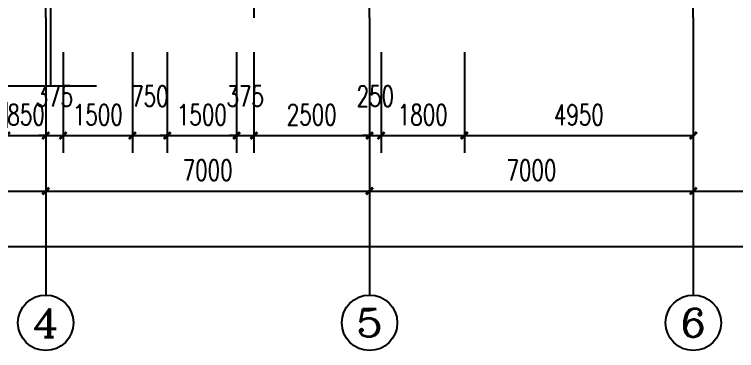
# Model space of a CAD drawing. Extents: x -4747 to 1060961, y -766984 to 396631.
# Drawn here: x 498868 to 514480, y -142628 to -135358 of the extents above; entities that cross this region are included whole.
import ezdxf
from ezdxf.enums import TextEntityAlignment as Align

# ---------------------------------------------------------------- set-up
doc = ezdxf.new("R2010")
doc.units = 0
doc.header["$LTSCALE"] = 1000
doc.header["$MEASUREMENT"] = 0
doc.linetypes.add('DOTE', pattern=[2.42, 2, -0.2, 0.02, -0.2])
doc.layers.get('0').update_dxf_attribs({"linetype": 'CONTINUOUS'})
doc.layers.get('DEFPOINTS').update_dxf_attribs({"linetype": 'CONTINUOUS'})
for name, color, linetype in [('AXIS', 3, 'CONTINUOUS'), ('AXIS_TEXT', 7, 'CONTINUOUS'), ('DIM_SYMB', 3, 'CONTINUOUS'), ('DOTE', 1, 'DOTE'), ('PUB_DIM', 3, 'CONTINUOUS'), ('屋面', 4, 'CONTINUOUS')]:
    doc.layers.add(name, color=color, linetype=linetype)
doc.styles.add('_TCH_AXIS', font='COMPLEX', dxfattribs={"bigfont": 'GBCBIG'})
doc.styles.add('COMPLEX', font='complex_.ttf')
doc.styles.add('DIM_FONT', font='SIMPLEX', dxfattribs={"width": 0.7, "bigfont": 'GBCBIG'})
doc.dimstyles.new('DIMN150', dxfattribs={"dimscale": 1.5, "dimtxt": 300, "dimasz": 100, "dimexe": 250, "dimexo": 300, "dimgap": 150, "dimtad": 1, "dimdec": 0, "dimzin": 0, "dimtxsty": 'DIM_FONT', "dimblk": 'ARCHTICK', "dimcen": 0.09, "dimclrt": 7, "dimazin": 3, "dimtfac": 1, "dimtdec": 0, "dimtix": 1, "dimtmove": 0, "dimatfit": 3, "dimtolj": 1, "dimtzin": 0})

# ---------------------------------------------------------------- blocks, each defined once
blk = doc.blocks.new('_ARCHTICK')
at = {"color": 0, "linetype": 'BYBLOCK', "const_width": 0.4}
blk.add_lwpolyline([(-0.5, -0.5), (0.5, 0.5)], dxfattribs=at)
blk = doc.blocks.new('*D880')
at = {"layer": 'DEFPOINTS', "color": 0}
for p in [(508595, -135728), (513545, -135728), (513545, -137978)]:
    blk.add_point(p, dxfattribs=at)
at = {"layer": 'PUB_DIM', "color": 0}
for p, q in [((508595, -136178), (508595, -138353)), ((513545, -136178), (513545, -138353)), ((508595, -137978), (513545, -137978))]:
    blk.add_line(p, q, dxfattribs=at)
at = {"layer": 'PUB_DIM', "color": 0, "xscale": 150, "yscale": 150, "zscale": 150, "rotation": 180}
blk.add_blockref('_ARCHTICK', (508595, -137978), dxfattribs=at)
at = {"layer": 'PUB_DIM', "color": 0, "xscale": 150, "yscale": 150, "zscale": 150}
blk.add_blockref('_ARCHTICK', (513545, -137978), dxfattribs=at)
at = {"layer": 'PUB_DIM', "color": 7, "insert": (511070, -137528), "char_height": 450, "attachment_point": 5, "style": 'DIM_FONT'}
blk.add_mtext('\\A1;4950', dxfattribs=at)
blk = doc.blocks.new('*D881')
at = {"layer": 'DEFPOINTS', "color": 0}
for p in [(506795, -135728), (508595, -135728), (508595, -137978)]:
    blk.add_point(p, dxfattribs=at)
at = {"layer": 'PUB_DIM', "color": 0}
for p, q in [((506795, -136178), (506795, -138353)), ((508595, -136178), (508595, -138353)), ((506795, -137978), (508595, -137978))]:
    blk.add_line(p, q, dxfattribs=at)
at = {"layer": 'PUB_DIM', "color": 0, "xscale": 150, "yscale": 150, "zscale": 150, "rotation": 180}
blk.add_blockref('_ARCHTICK', (506795, -137978), dxfattribs=at)
at = {"layer": 'PUB_DIM', "color": 0, "xscale": 150, "yscale": 150, "zscale": 150}
blk.add_blockref('_ARCHTICK', (508595, -137978), dxfattribs=at)
at = {"layer": 'PUB_DIM', "color": 7, "insert": (507695, -137528), "char_height": 450, "attachment_point": 5, "style": 'DIM_FONT'}
blk.add_mtext('\\A1;1800', dxfattribs=at)
blk = doc.blocks.new('*D882')
at = {"layer": 'DEFPOINTS', "color": 0}
for p in [(506545, -135728), (506795, -135728), (506795, -137978)]:
    blk.add_point(p, dxfattribs=at)
at = {"layer": 'PUB_DIM', "color": 0}
for p, q in [((506545, -136178), (506545, -138353)), ((506795, -136178), (506795, -138353)), ((506545, -137978), (506395, -137978)), ((506545, -137978), (506795, -137978)), ((506795, -137978), (506945, -137978))]:
    blk.add_line(p, q, dxfattribs=at)
at = {"layer": 'PUB_DIM', "color": 0, "xscale": 150, "yscale": 150, "zscale": 150}
blk.add_blockref('_ARCHTICK', (506545, -137978), dxfattribs=at)
at = {"layer": 'PUB_DIM', "color": 0, "xscale": 150, "yscale": 150, "zscale": 150, "rotation": 180}
blk.add_blockref('_ARCHTICK', (506795, -137978), dxfattribs=at)
at = {"layer": 'PUB_DIM', "color": 7, "insert": (506670, -137127), "char_height": 450, "attachment_point": 5, "style": 'DIM_FONT'}
blk.add_mtext('\\A1;250', dxfattribs=at)
blk = doc.blocks.new('*D883')
at = {"layer": 'DEFPOINTS', "color": 0}
for p in [(504045, -135728), (506545, -135728), (506545, -137978)]:
    blk.add_point(p, dxfattribs=at)
at = {"layer": 'PUB_DIM', "color": 0}
for p, q in [((504045, -136178), (504045, -138353)), ((506545, -136178), (506545, -138353)), ((504045, -137978), (506545, -137978))]:
    blk.add_line(p, q, dxfattribs=at)
at = {"layer": 'PUB_DIM', "color": 0, "xscale": 150, "yscale": 150, "zscale": 150, "rotation": 180}
blk.add_blockref('_ARCHTICK', (504045, -137978), dxfattribs=at)
at = {"layer": 'PUB_DIM', "color": 0, "xscale": 150, "yscale": 150, "zscale": 150}
blk.add_blockref('_ARCHTICK', (506545, -137978), dxfattribs=at)
at = {"layer": 'PUB_DIM', "color": 7, "insert": (505295, -137528), "char_height": 450, "attachment_point": 5, "style": 'DIM_FONT'}
blk.add_mtext('\\A1;2500', dxfattribs=at)
blk = doc.blocks.new('*D884')
at = {"layer": 'DEFPOINTS', "color": 0}
for p in [(503670, -135728), (504045, -135728), (504045, -137978)]:
    blk.add_point(p, dxfattribs=at)
at = {"layer": 'PUB_DIM', "color": 0}
for p, q in [((503670, -136178), (503670, -138353)), ((504045, -136178), (504045, -138353)), ((503670, -137978), (503520, -137978)), ((503670, -137978), (504045, -137978)), ((504045, -137978), (504195, -137978))]:
    blk.add_line(p, q, dxfattribs=at)
at = {"layer": 'PUB_DIM', "color": 0, "xscale": 150, "yscale": 150, "zscale": 150}
blk.add_blockref('_ARCHTICK', (503670, -137978), dxfattribs=at)
at = {"layer": 'PUB_DIM', "color": 0, "xscale": 150, "yscale": 150, "zscale": 150, "rotation": 180}
blk.add_blockref('_ARCHTICK', (504045, -137978), dxfattribs=at)
at = {"layer": 'PUB_DIM', "color": 7, "insert": (503857, -137127), "char_height": 450, "attachment_point": 5, "style": 'DIM_FONT'}
blk.add_mtext('\\A1;375', dxfattribs=at)
blk = doc.blocks.new('*D885')
at = {"layer": 'DEFPOINTS', "color": 0}
for p in [(502170, -135728), (503670, -135728), (503670, -137978)]:
    blk.add_point(p, dxfattribs=at)
at = {"layer": 'PUB_DIM', "color": 0}
for p, q in [((502170, -136178), (502170, -138353)), ((503670, -136178), (503670, -138353)), ((502170, -137978), (502020, -137978)), ((502170, -137978), (503670, -137978)), ((503670, -137978), (503820, -137978))]:
    blk.add_line(p, q, dxfattribs=at)
at = {"layer": 'PUB_DIM', "color": 0, "xscale": 150, "yscale": 150, "zscale": 150}
blk.add_blockref('_ARCHTICK', (502170, -137978), dxfattribs=at)
at = {"layer": 'PUB_DIM', "color": 0, "xscale": 150, "yscale": 150, "zscale": 150, "rotation": 180}
blk.add_blockref('_ARCHTICK', (503670, -137978), dxfattribs=at)
at = {"layer": 'PUB_DIM', "color": 7, "insert": (502920, -137528), "char_height": 450, "attachment_point": 5, "style": 'DIM_FONT'}
blk.add_mtext('\\A1;1500', dxfattribs=at)
blk = doc.blocks.new('*D886')
at = {"layer": 'DEFPOINTS', "color": 0}
for p in [(501420, -135728), (502170, -135728), (502170, -137978)]:
    blk.add_point(p, dxfattribs=at)
at = {"layer": 'PUB_DIM', "color": 0}
for p, q in [((501420, -136178), (501420, -138353)), ((502170, -136178), (502170, -138353)), ((501420, -137978), (502170, -137978))]:
    blk.add_line(p, q, dxfattribs=at)
at = {"layer": 'PUB_DIM', "color": 0, "xscale": 150, "yscale": 150, "zscale": 150, "rotation": 180}
blk.add_blockref('_ARCHTICK', (501420, -137978), dxfattribs=at)
at = {"layer": 'PUB_DIM', "color": 0, "xscale": 150, "yscale": 150, "zscale": 150}
blk.add_blockref('_ARCHTICK', (502170, -137978), dxfattribs=at)
at = {"layer": 'PUB_DIM', "color": 7, "insert": (501795, -137127), "char_height": 450, "attachment_point": 5, "style": 'DIM_FONT'}
blk.add_mtext('\\A1;750', dxfattribs=at)
blk = doc.blocks.new('*D887')
at = {"layer": 'DEFPOINTS', "color": 0}
for p in [(499920, -135728), (501420, -135728), (501420, -137978)]:
    blk.add_point(p, dxfattribs=at)
at = {"layer": 'PUB_DIM', "color": 0}
for p, q in [((499920, -136178), (499920, -138353)), ((501420, -136178), (501420, -138353)), ((499920, -137978), (501420, -137978))]:
    blk.add_line(p, q, dxfattribs=at)
at = {"layer": 'PUB_DIM', "color": 0, "xscale": 150, "yscale": 150, "zscale": 150, "rotation": 180}
blk.add_blockref('_ARCHTICK', (499920, -137978), dxfattribs=at)
at = {"layer": 'PUB_DIM', "color": 0, "xscale": 150, "yscale": 150, "zscale": 150}
blk.add_blockref('_ARCHTICK', (501420, -137978), dxfattribs=at)
at = {"layer": 'PUB_DIM', "color": 7, "insert": (500670, -137528), "char_height": 450, "attachment_point": 5, "style": 'DIM_FONT'}
blk.add_mtext('\\A1;1500', dxfattribs=at)
blk = doc.blocks.new('*D888')
at = {"layer": 'DEFPOINTS', "color": 0}
for p in [(499545, -135728), (499920, -135728), (499920, -137978)]:
    blk.add_point(p, dxfattribs=at)
at = {"layer": 'PUB_DIM', "color": 0}
for p, q in [((499545, -136178), (499545, -138353)), ((499920, -136178), (499920, -138353)), ((499545, -137978), (499395, -137978)), ((499545, -137978), (499920, -137978)), ((499920, -137978), (500070, -137978))]:
    blk.add_line(p, q, dxfattribs=at)
at = {"layer": 'PUB_DIM', "color": 0, "xscale": 150, "yscale": 150, "zscale": 150}
blk.add_blockref('_ARCHTICK', (499545, -137978), dxfattribs=at)
at = {"layer": 'PUB_DIM', "color": 0, "xscale": 150, "yscale": 150, "zscale": 150, "rotation": 180}
blk.add_blockref('_ARCHTICK', (499920, -137978), dxfattribs=at)
at = {"layer": 'PUB_DIM', "color": 7, "insert": (499732, -137127), "char_height": 450, "attachment_point": 5, "style": 'DIM_FONT'}
blk.add_mtext('\\A1;375', dxfattribs=at)
blk = doc.blocks.new('*D889')
at = {"layer": 'DEFPOINTS', "color": 0}
for p in [(498695, -135728), (499545, -135728), (499545, -137978)]:
    blk.add_point(p, dxfattribs=at)
at = {"layer": 'PUB_DIM', "color": 0}
for p, q in [((498695, -136178), (498695, -138353)), ((499545, -136178), (499545, -138353)), ((498695, -137978), (498545, -137978)), ((498695, -137978), (499545, -137978)), ((499545, -137978), (499695, -137978))]:
    blk.add_line(p, q, dxfattribs=at)
at = {"layer": 'PUB_DIM', "color": 0, "xscale": 150, "yscale": 150, "zscale": 150}
blk.add_blockref('_ARCHTICK', (498695, -137978), dxfattribs=at)
at = {"layer": 'PUB_DIM', "color": 0, "xscale": 150, "yscale": 150, "zscale": 150, "rotation": 180}
blk.add_blockref('_ARCHTICK', (499545, -137978), dxfattribs=at)
at = {"layer": 'PUB_DIM', "color": 7, "insert": (499120, -137528), "char_height": 450, "attachment_point": 5, "style": 'DIM_FONT'}
blk.add_mtext('\\A1;850', dxfattribs=at)
blk = doc.blocks.new('*D1078')
at = {"layer": 'AXIS', "color": 0}
for p, q in [((492545, -135878), (492545, -139553)), ((499545, -135878), (499545, -139553)), ((492545, -139178), (499545, -139178))]:
    blk.add_line(p, q, dxfattribs=at)
at = {"layer": 'DEFPOINTS', "color": 0}
for p in [(492545, -135428), (499545, -135428), (499545, -139178)]:
    blk.add_point(p, dxfattribs=at)
at = {"layer": 'AXIS', "color": 0, "xscale": 150, "yscale": 150, "zscale": 150, "rotation": 180}
blk.add_blockref('_ARCHTICK', (492545, -139178), dxfattribs=at)
at = {"layer": 'AXIS', "color": 0, "xscale": 150, "yscale": 150, "zscale": 150}
blk.add_blockref('_ARCHTICK', (499545, -139178), dxfattribs=at)
at = {"layer": 'AXIS', "color": 7, "insert": (496045, -138728), "char_height": 450, "attachment_point": 5, "style": 'DIM_FONT'}
blk.add_mtext('\\A1;7000', dxfattribs=at)
blk = doc.blocks.new('*D1079')
at = {"layer": 'AXIS', "color": 0}
for p, q in [((499545, -135878), (499545, -139553)), ((506545, -135878), (506545, -139553)), ((499545, -139178), (506545, -139178))]:
    blk.add_line(p, q, dxfattribs=at)
at = {"layer": 'DEFPOINTS', "color": 0}
for p in [(499545, -135428), (506545, -135428), (506545, -139178)]:
    blk.add_point(p, dxfattribs=at)
at = {"layer": 'AXIS', "color": 0, "xscale": 150, "yscale": 150, "zscale": 150, "rotation": 180}
blk.add_blockref('_ARCHTICK', (499545, -139178), dxfattribs=at)
at = {"layer": 'AXIS', "color": 0, "xscale": 150, "yscale": 150, "zscale": 150}
blk.add_blockref('_ARCHTICK', (506545, -139178), dxfattribs=at)
at = {"layer": 'AXIS', "color": 7, "insert": (503045, -138728), "char_height": 450, "attachment_point": 5, "style": 'DIM_FONT'}
blk.add_mtext('\\A1;7000', dxfattribs=at)
blk = doc.blocks.new('*D1080')
at = {"layer": 'AXIS', "color": 0}
for p, q in [((506545, -135878), (506545, -139553)), ((513545, -135878), (513545, -139553)), ((506545, -139178), (513545, -139178))]:
    blk.add_line(p, q, dxfattribs=at)
at = {"layer": 'DEFPOINTS', "color": 0}
for p in [(506545, -135428), (513545, -135428), (513545, -139178)]:
    blk.add_point(p, dxfattribs=at)
at = {"layer": 'AXIS', "color": 0, "xscale": 150, "yscale": 150, "zscale": 150, "rotation": 180}
blk.add_blockref('_ARCHTICK', (506545, -139178), dxfattribs=at)
at = {"layer": 'AXIS', "color": 0, "xscale": 150, "yscale": 150, "zscale": 150}
blk.add_blockref('_ARCHTICK', (513545, -139178), dxfattribs=at)
at = {"layer": 'AXIS', "color": 7, "insert": (510045, -138728), "char_height": 450, "attachment_point": 5, "style": 'DIM_FONT'}
blk.add_mtext('\\A1;7000', dxfattribs=at)
blk = doc.blocks.new('*D1081')
at = {"layer": 'AXIS', "color": 0}
for p, q in [((513545, -135878), (513545, -139553)), ((520545, -135878), (520545, -139553)), ((513545, -139178), (520545, -139178))]:
    blk.add_line(p, q, dxfattribs=at)
at = {"layer": 'DEFPOINTS', "color": 0}
for p in [(513545, -135428), (520545, -135428), (520545, -139178)]:
    blk.add_point(p, dxfattribs=at)
at = {"layer": 'AXIS', "color": 0, "xscale": 150, "yscale": 150, "zscale": 150, "rotation": 180}
blk.add_blockref('_ARCHTICK', (513545, -139178), dxfattribs=at)
at = {"layer": 'AXIS', "color": 0, "xscale": 150, "yscale": 150, "zscale": 150}
blk.add_blockref('_ARCHTICK', (520545, -139178), dxfattribs=at)
at = {"layer": 'AXIS', "color": 7, "insert": (517045, -138728), "char_height": 450, "attachment_point": 5, "style": 'DIM_FONT'}
blk.add_mtext('\\A1;7000', dxfattribs=at)
blk = doc.blocks.new('*D1092')
at = {"layer": 'AXIS', "color": 0}
for p, q in [((478445, -136178), (478445, -140753)), ((578945, -136178), (578945, -140753)), ((478445, -140378), (578945, -140378))]:
    blk.add_line(p, q, dxfattribs=at)
at = {"layer": 'DEFPOINTS', "color": 0}
for p in [(478445, -135728), (578945, -135728), (578945, -140378)]:
    blk.add_point(p, dxfattribs=at)
at = {"layer": 'AXIS', "color": 0, "xscale": 150, "yscale": 150, "zscale": 150, "rotation": 180}
blk.add_blockref('_ARCHTICK', (478445, -140378), dxfattribs=at)
at = {"layer": 'AXIS', "color": 0, "xscale": 150, "yscale": 150, "zscale": 150}
blk.add_blockref('_ARCHTICK', (578945, -140378), dxfattribs=at)
at = {"layer": 'AXIS', "color": 7, "insert": (528695, -139928), "char_height": 450, "attachment_point": 5, "style": 'DIM_FONT'}
blk.add_mtext('\\A1;100500', dxfattribs=at)
blk = doc.blocks.new('_AXISO')
blk.add_circle((0, 0), 0.5)
at = {"layer": 'AXIS_TEXT', "style": 'COMPLEX', "width": 1.041667}
blk.add_attdef('A', text='', height=0.56, dxfattribs=at).set_placement((-0.25, -0.28), (0.25, -0.28), align=Align.FIT)

msp = doc.modelspace()

# ---------------------------------------------------------------- linework, layer by layer
at = {"layer": 'AXIS'}
for p, q in [((499544.9, -135428.4), (499544.9, -141428.4)), ((506544.9, -135428.4), (506544.9, -141428.4)), ((513544.9, -135428.4), (513544.9, -141428.4))]:
    msp.add_line(p, q, dxfattribs=at)
at = {"layer": 'DIM_SYMB'}
msp.add_lwpolyline([(491544.9, -136901), (495926.3, -136901), (496041, -136586), (496152.1, -137216), (496263.8, -136901), (500645.2, -136901)], dxfattribs=at)
at = {"layer": 'DOTE'}
for p, q in [((499544.9, -135428.4), (499544.9, -91428.4)), ((506544.9, -135428.4), (506544.9, -91428.4)), ((513544.9, -135428.4), (513544.9, -91428.4)), ((504044.9, -130228.4), (504044.9, -135428.4))]:
    msp.add_line(p, q, dxfattribs=at)
at = {"layer": '屋面'}
msp.add_lwpolyline([(499644.9, -134528.4), (499644.9, -136901)], dxfattribs=at)

# ---------------------------------------------------------------- block references
at = {"layer": 'AXIS'}
ref = msp.add_blockref('_AXISO', (499544.9, -142028.4), dxfattribs=dict(at, xscale=1200, yscale=1200, zscale=1200))
ref.add_attrib('A', '4', dxfattribs={"layer": 'AXIS_TEXT', "height": 618, "style": '_TCH_AXIS', "width": 1.208068}).set_placement((499260.5, -142337.5), (499829.4, -142337.5), align=Align.FIT)
ref = msp.add_blockref('_AXISO', (506544.9, -142028.4), dxfattribs=dict(at, xscale=1200, yscale=1200, zscale=1200))
ref.add_attrib('A', '5', dxfattribs={"layer": 'AXIS_TEXT', "height": 612, "style": '_TCH_AXIS', "width": 1.410273}).set_placement((506257.2, -142334.4), (506832.6, -142334.4), align=Align.FIT)
ref = msp.add_blockref('_AXISO', (513544.9, -142028.4), dxfattribs=dict(at, xscale=1200, yscale=1200, zscale=1200))
ref.add_attrib('A', '6', dxfattribs={"layer": 'AXIS_TEXT', "height": 612, "style": '_TCH_AXIS', "width": 1.410273}).set_placement((513257.2, -142334.4), (513832.6, -142334.4), align=Align.FIT)

# ---------------------------------------------------------------- dimensions: what is measured, and where the dimension line sits
for p1, p2, distance, picture, middle in [((492544.9, -135428.4), (499544.9, -135428.4), -3750, '*D1078', (496044.9, -138728.4)), ((499544.9, -135428.4), (506544.9, -135428.4), -3750, '*D1079', (503044.9, -138728.4)), ((506544.9, -135428.4), (513544.9, -135428.4), -3750, '*D1080', (510044.9, -138728.4)), ((513544.9, -135428.4), (520544.9, -135428.4), -3750, '*D1081', (517044.9, -138728.4)), ((478444.9, -135728.4), (578944.9, -135728.4), -4650, '*D1092', (528694.9, -139928.4))]:
    dim = msp.add_aligned_dim(p1=p1, p2=p2, distance=distance, dimstyle='DIMN150', dxfattribs=at)
    dim.commit()
    dim.dimension.update_dxf_attribs({"geometry": picture, "text_midpoint": middle})
at = {"layer": 'PUB_DIM'}
for p1, p2, picture, middle in [((498694.9, -135728.4), (499544.9, -135728.4), '*D889', (499119.9, -137528.4)), ((499919.9, -135728.4), (501419.9, -135728.4), '*D887', (500669.9, -137528.4)), ((502169.9, -135728.4), (503669.9, -135728.4), '*D885', (502919.9, -137528.4)), ((504044.9, -135728.4), (506544.9, -135728.4), '*D883', (505294.9, -137528.4)), ((506794.9, -135728.4), (508594.9, -135728.4), '*D881', (507694.9, -137528.4)), ((508594.9, -135728.4), (513544.9, -135728.4), '*D880', (511069.9, -137528.4))]:
    dim = msp.add_aligned_dim(p1=p1, p2=p2, distance=-2250, dimstyle='DIMN150', dxfattribs=at)
    dim.commit()
    dim.dimension.update_dxf_attribs({"geometry": picture, "text_midpoint": middle})
for base, p1, p2, picture, middle in [((499919.9, -137978.4), (499544.9, -135728.4), (499919.9, -135728.4), '*D888', (499732.4, -137127.2)), ((502169.9, -137978.4), (501419.9, -135728.4), (502169.9, -135728.4), '*D886', (501794.9, -137127.2)), ((504044.9, -137978.4), (503669.9, -135728.4), (504044.9, -135728.4), '*D884', (503857.4, -137127.2)), ((506794.9, -137978.4), (506544.9, -135728.4), (506794.9, -135728.4), '*D882', (506669.9, -137127.2))]:
    dim = msp.add_linear_dim(base=base, p1=p1, p2=p2, angle=0, dimstyle='DIMN150', dxfattribs=at)
    dim.commit()
    dim.dimension.update_dxf_attribs({"geometry": picture, "text_midpoint": middle, "dimtype": 129})

doc.saveas('drawing.dxf')
